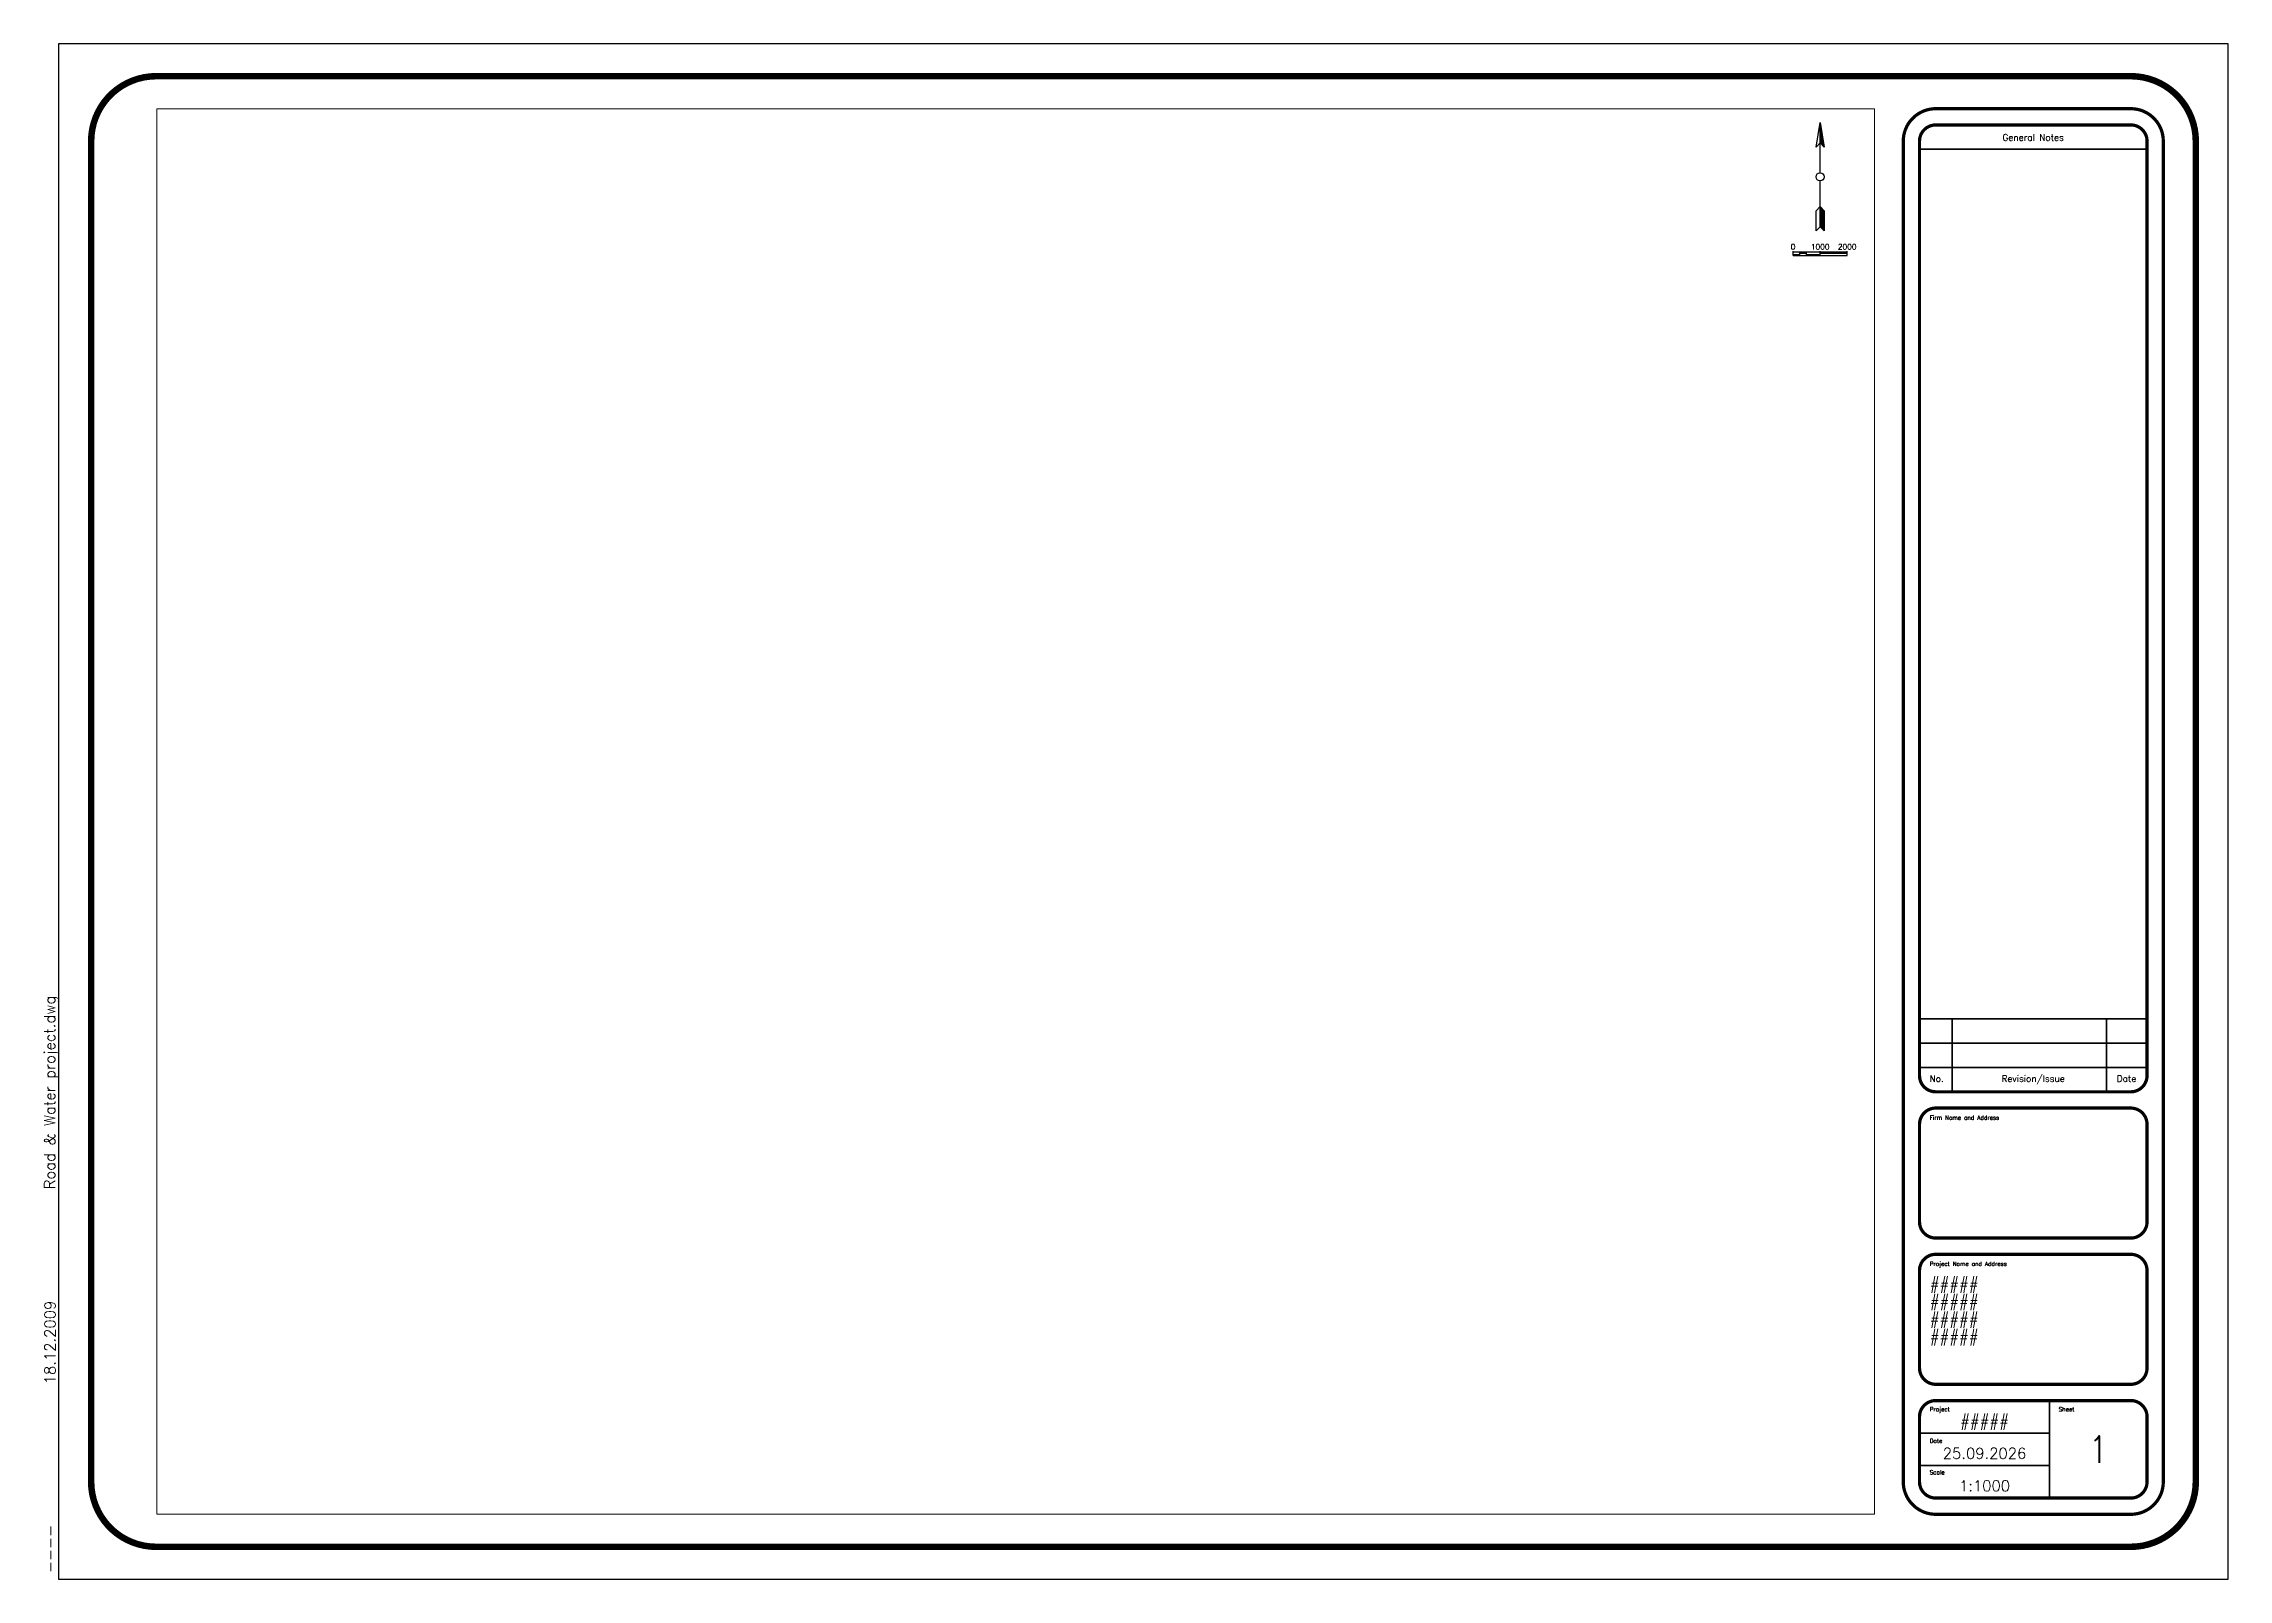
# Paper-space layout 'Section Sheet - (1)' of a CAD drawing. Header units: metres. Extents: x 15 to 822, y 1 to 568.
import ezdxf
from ezdxf.enums import TextEntityAlignment as Align

# ---------------------------------------------------------------- set-up
doc = ezdxf.new("R2010")
doc.units = ezdxf.units.M
doc.layers.add('Title Block', color=7, linetype='Continuous')
doc.styles.add('Roman', font='romans')
doc.styles.get("Standard").update_dxf_attribs({"font": 'simplex.shx'})

# ---------------------------------------------------------------- blocks, each defined once
blk = doc.blocks.new('ISO A1 Title Block')
at = {"layer": 'Title Block'}
for p, q in [((0, 567), (0, 0)), ((801, 567), (0, 567)), ((801, 0), (801, 567)), ((0, 0), (801, 0))]:
    blk.add_line(p, q, dxfattribs=at)
for points, const_width in [([(789, 531, 0.414214), (765, 555), (36, 555, 0.414214), (12, 531), (12, 36, 0.414214), (36, 12), (765, 12, 0.414214), (789, 36)], 2.4), ([(765, 543), (693, 543, 0.414214), (681, 531), (681, 36, 0.414214), (693, 24), (765, 24, 0.414214), (777, 36), (777, 531, 0.414214)], 1.2), ([(771, 531, 0.414214), (765, 537), (693, 537, 0.414214), (687, 531), (687, 186, 0.414214), (693, 180), (765, 180, 0.414214), (771, 186)], 1.2), ([(693, 126), (765, 126, 0.414214), (771, 132), (771, 168, 0.414214), (765, 174), (693, 174, 0.414214), (687, 168), (687, 132, 0.414214)], 1.2), ([(693, 72), (765, 72, 0.414214), (771, 78), (771, 114, 0.414214), (765, 120), (693, 120, 0.414214), (687, 114), (687, 78, 0.414214)], 1.2), ([(693, 30), (765, 30, 0.414214), (771, 36), (771, 60, 0.414214), (765, 66), (693, 66, 0.414214), (687, 60), (687, 36, 0.414214)], 1.2)]:
    blk.add_lwpolyline(points, format="xyb", close=True, dxfattribs=dict(at, const_width=const_width))
at = {"layer": 'Title Block', "const_width": 0.6}
for points in [[(687, 528), (771, 528)], [(687, 207), (771, 207)], [(699, 180), (699, 207)], [(756, 180), (756, 207)], [(687, 198), (771, 198)], [(687, 189), (771, 189)], [(735, 30), (735, 66)], [(687, 54), (735, 54)], [(687, 42), (735, 42)]]:
    blk.add_lwpolyline(points, dxfattribs=at)
at = {"layer": 'Title Block', "style": 'Roman'}
for s, p in [('General Notes', (728.96, 532.39)), ('No.', (693.33, 184.88)), ('Revision/Issue', (728.96, 184.88)), ('Date', (763.41, 184.88))]:
    blk.add_text(s, height=2.4, dxfattribs=at).set_placement(p, align=Align.MIDDLE_CENTER)
for s, p in [('Firm Name and Address', (690.73, 169.71)), ('Project Name and Address', (690.73, 115.71)), ('Project', (690.73, 62.03)), ('Sheet', (738.36, 62.03)), ('Date', (690.73, 50.37)), ('Scale', (690.73, 38.72))]:
    blk.add_text(s, height=1.56, dxfattribs=at).set_placement(p)
at = {"layer": 'Title Block', "color": 0, "style": 'Roman', "flags": 8}
for tag, p in [('PROJECTNAME', (690.8, 105.93)), ('PROJECTADDRESS1', (690.8, 99.45)), ('PROJECTADDRESS2', (690.8, 92.97)), ('PROJECTADDRESS3', (690.8, 86.5))]:
    blk.add_attdef(tag, text='', height=4, dxfattribs=at).set_placement(p, align=Align.BOTTOM_LEFT)
for tag, p in [('PROJECTNAME', (711, 58.5)), ('DATE', (711, 46.5))]:
    blk.add_attdef(tag, text='', height=4, dxfattribs=at).set_placement(p, align=Align.MIDDLE_CENTER)
at = {"layer": 'Title Block', "color": 0, "style": 'Roman', "width": 0.75, "flags": 8}
blk.add_attdef('SHEETNO', text='', height=10, dxfattribs=at).set_placement((753, 48), align=Align.MIDDLE_CENTER)
at = {"layer": 'Title Block', "color": 0, "style": 'Roman'}
blk.add_attdef('SCALE', text='', height=4, dxfattribs=at).set_placement((711, 34.5), align=Align.MIDDLE_CENTER)
blk = doc.blocks.new('*U161')
for p, q in [((0, 0.125), (0, 0.165)), ((2, 0.125), (0, 0.125)), ((0, 0), (0, 0.125)), ((0, 0), (2, 0)), ((0.25, 0), (0.25, 0.125)), ((0.5, 0), (0.5, 0.125)), ((1, 0.125), (1, 0.165)), ((1, 0), (1, 0.125)), ((2, 0.125), (2, 0.165)), ((2, 0), (2, 0.125))]:
    blk.add_line(p, q)
for points in [[(0, 0.06), (0, 0), (0.25, 0.06), (0.25, 0)], [(0.25, 0.125), (0.25, 0.06), (0.5, 0.125), (0.5, 0.06)], [(0.5, 0.06), (0.5, 0), (1, 0.06), (1, 0)], [(1, 0.125), (1, 0.06), (2, 0.125), (2, 0.06)]]:
    blk.add_solid(points)
for s, p in [('0', (0.001, 0.165)), ('0', (0.001, 0.165)), ('1000', (1, 0.165)), ('2000', (2, 0.165))]:
    blk.add_text(s, height=0.2).set_placement(p, align=Align.BOTTOM_CENTER)
blk = doc.blocks.new('_NA-Geometrical')
at = {"linetype": 'Continuous'}
for points in [[(0, 25), (3, 22), (0, 40)], [(0, -22), (0, -37), (3, -40), (3, -25)]]:
    blk.add_hatch(color=256, dxfattribs=at).paths.add_polyline_path(points)
for points in [[(0, 25), (-3, 22), (0, 40), (3, 22), (0, 25)], [(0, 3), (0, 40)], [(0, -37), (0, -3)], [(0, -22), (3, -25), (3, -40), (0, -37), (-3, -40), (-3, -25), (0, -22)]]:
    blk.add_lwpolyline(points, dxfattribs=at)
blk.add_circle((0, 0), 3, dxfattribs=at)

psp = doc.layouts.new('Section Sheet - (1)')

# ---------------------------------------------------------------- block references
for name, p, xscale, yscale, zscale in [('_NA-Geometrical', (670.8, 519), 0.5, 0.5, 0.001), ('*U161', (660.8, 489.94), 10, 10, 10)]:
    psp.add_blockref(name, p, dxfattribs=dict(xscale=xscale, yscale=yscale, zscale=zscale))
at = {"layer": 'Title Block'}
ref = psp.add_blockref('ISO A1 Title Block', (20.5, 1.16), dxfattribs=at)
ref.add_attrib('PROJECTNAME', '#####', dxfattribs={"color": 0, "height": 4, "style": 'Roman'}).set_placement((711.3, 107.08), align=Align.BOTTOM_LEFT)
ref.add_attrib('PROJECTADDRESS1', '#####', dxfattribs={"color": 0, "height": 4, "style": 'Roman'}).set_placement((711.3, 100.61), align=Align.BOTTOM_LEFT)
ref.add_attrib('PROJECTADDRESS2', '#####', dxfattribs={"color": 0, "height": 4, "style": 'Roman'}).set_placement((711.3, 94.13), align=Align.BOTTOM_LEFT)
ref.add_attrib('PROJECTADDRESS3', '#####', dxfattribs={"color": 0, "height": 4, "style": 'Roman'}).set_placement((711.3, 87.66), align=Align.BOTTOM_LEFT)
ref.add_attrib('PROJECTNAME', '#####', dxfattribs={"color": 0, "height": 4, "style": 'Roman'}).set_placement((731.5, 59.66), align=Align.MIDDLE_CENTER)
ref.add_attrib('DATE', '25.09.2026', dxfattribs={"color": 0, "height": 4, "style": 'Roman'}).set_placement((731.5, 47.66), align=Align.MIDDLE_CENTER)
ref.add_attrib('SCALE', '1:1000', dxfattribs={"color": 0, "height": 4, "style": 'Roman'}).set_placement((731.5, 35.66), align=Align.MIDDLE_CENTER)
ref.add_attrib('SHEETNO', '1', dxfattribs={"color": 0, "height": 10, "style": 'Roman', "width": 0.75}).set_placement((773.5, 49.16), align=Align.MIDDLE_CENTER)

# ---------------------------------------------------------------- texts
at = {"layer": 'Title Block', "color": 0, "char_height": 4, "attachment_point": 7, "rotation": 90, "style": 'Roman'}
for s, insert, width in [('Road & Water project.dwg', (20.5, 145.16), 186.8672), ('18.12.2009', (19.3, 73.16), 54.1433), ('----', (19.3, 3.46), 63.5285)]:
    psp.add_mtext(s, dxfattribs=dict(at, insert=insert, width=width))

# ---------------------------------------------------------------- viewports
at = {"layer": '0', "view_target_point": (3241.32, 4748.64)}
psp.add_viewport(center=(373.8, 284.66), size=(634.17, 519), view_center_point=(0, 0), view_height=519, dxfattribs=at)

doc.saveas('drawing.dxf')
